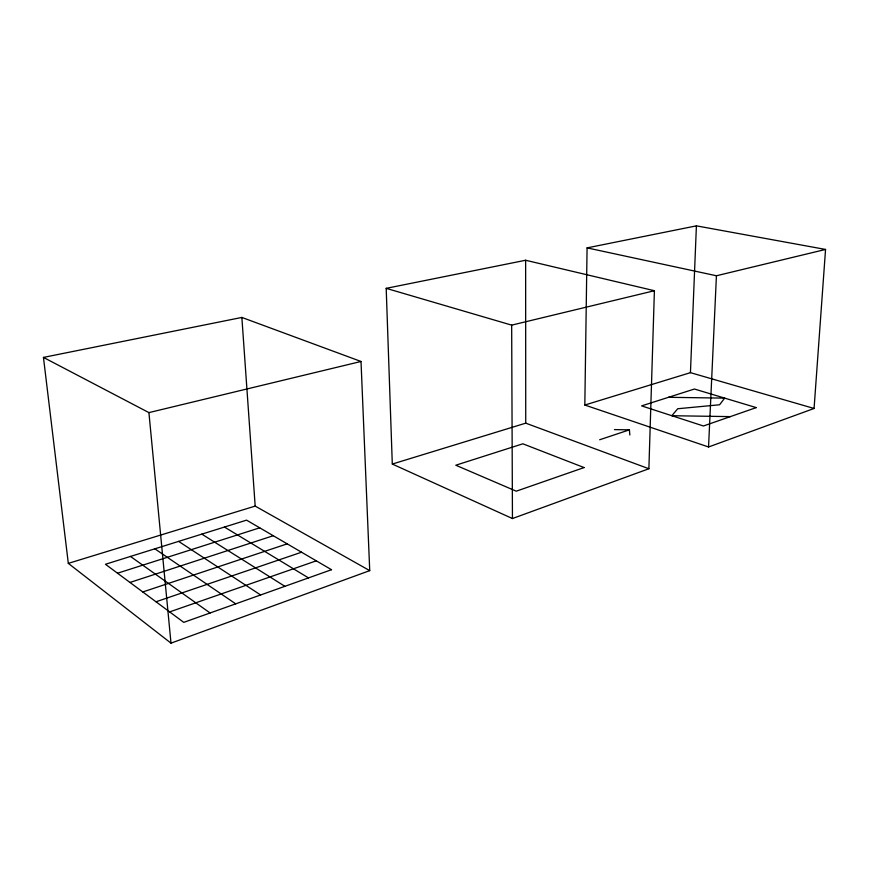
<?xml version="1.0" encoding="UTF-8"?>
<svg xmlns="http://www.w3.org/2000/svg" width="869" height="869" viewBox="0 0 869 869"><rect width="100%" height="100%" fill="white"/><g stroke="black" fill="none" stroke-linecap="round" stroke-linejoin="round"><path stroke-width="1.3" d="M584.826 405.041L587.075 247.882L696.406 225.853L825.55 249.446L814.068 408.473L708.55 446.981L584.826 405.041L690.442 372.66L814.068 408.473M648.882 468.749L654.4 290.724L525.636 260.255L386.194 288.345L392.299 464.057L512.449 518.543L648.882 468.749L525.734 423.16L392.299 464.057M690.442 372.66L696.406 225.853M708.55 446.981L716.425 275.766L825.55 249.446M170.997 643.147L369.727 570.629L361.015 361.471L241.864 317.435L43.45 357.409L68.314 563.373L170.997 643.147L148.914 412.612L43.45 357.409M169.661 611.906L316.294 560.831M156.007 601.772L301.532 552.217M142.777 591.963L287.194 543.853M599.675 439.757L629.406 429.851L629.84 435M129.959 582.447L273.257 535.717M117.521 573.214L259.722 527.82M68.314 563.373L255.182 506.095L369.727 570.629M148.914 412.612L361.015 361.471M386.194 288.345L511.667 325.136L654.4 290.724M668.522 397.307L724.659 398.121L719.597 404.769L677.733 408.745L671.824 415.719L730.351 416.62M614.426 429.601L629.406 429.851M587.075 247.882L716.425 275.766M224.452 527.048L308.506 577.907M201.825 534.131L284.891 586.325M178.623 541.387L260.635 594.972M154.845 548.817L235.716 603.846M130.469 556.442L210.102 612.982M241.864 317.435L255.182 506.095M511.667 325.136L512.449 518.543M525.636 260.255L525.734 423.16M331.502 569.706L183.761 622.367L105.453 564.263L246.557 520.14L331.502 569.706M584.077 467.565L516.262 491.191L455.791 465.219L522.856 443.809L584.077 467.565M756.236 407.604L703.434 425.995L641.615 405.888L694.429 389.03L756.236 407.604"/></g></svg>
